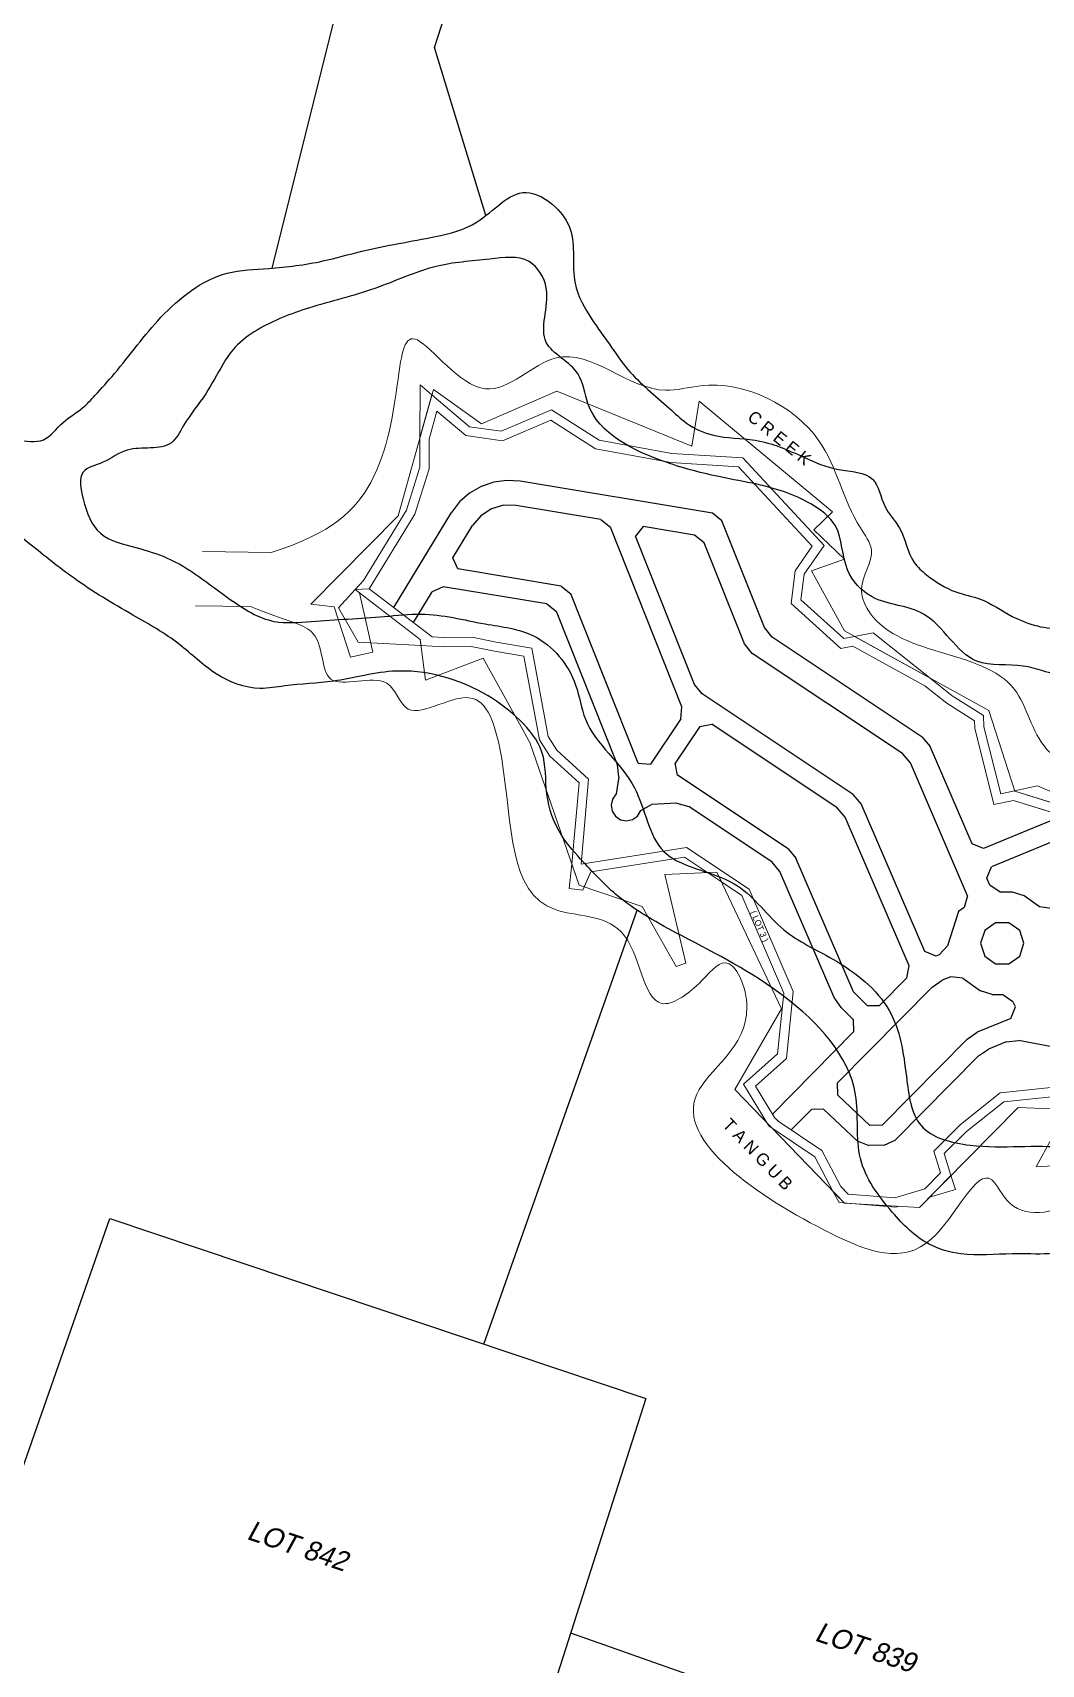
# Model space of a CAD drawing. Header units: inches. Extents: x -1369 to 1198, y -366 to 1398.
# Drawn here: x -587.54 to -577.4, y 901.05 to 917.46 of the extents above; entities that cross this region are included whole.
import ezdxf
from ezdxf.enums import TextEntityAlignment as Align

# ---------------------------------------------------------------- set-up
doc = ezdxf.new("R2010")
doc.units = ezdxf.units.IN
doc.header["$MEASUREMENT"] = 0
doc.linetypes.add('DASHED', pattern=[0.75, 0.5, -0.25])
for name, color, linetype, lineweight in [('861-F', 3, 'Continuous', 13), ('BOUNDARYFINAL', 51, 'Continuous', 13), ('CREEK', 2, 'Continuous', 13), ('EASMENT', 140, 'Continuous', 13), ('RIVER', 6, 'Continuous', 13), ('ROAD_ACTUAL', 7, 'Continuous', 13), ('SUBDIVIDION', 8, 'Continuous', 25)]:
    doc.layers.add(name, color=color, linetype=linetype, lineweight=lineweight)
for name, color, linetype in [('BLOCKS', 5, 'Continuous'), ('CREEK_RIVER', 7, 'Continuous'), ('SUBLOTS', 1, 'Continuous')]:
    doc.layers.add(name, color=color, linetype=linetype)
doc.styles.add('PX-0', font='leroy')

msp = doc.modelspace()

# ---------------------------------------------------------------- linework, layer by layer
at = {"layer": '861-F', "color": 8}
for p, q in [((-583.0287, 913.5231), (-582.2723, 913.8529)), ((-582.2723, 913.8529), (-580.9153, 913.2979)), ((-580.9153, 913.2979), (-580.839, 913.7529)), ((-580.839, 913.7529), (-579.4989, 912.6376)), ((-579.4989, 912.6376), (-579.6885, 912.4585)), ((-579.6885, 912.4585), (-579.3794, 912.162)), ((-579.3794, 912.162), (-579.7117, 912.0447)), ((-579.7117, 912.0447), (-579.3788, 911.4399)), ((-579.3788, 911.4399), (-577.9263, 910.6413)), ((-577.9263, 910.6413), (-577.6665, 909.8296)), ((-577.6665, 909.8296), (-576.1257, 909.3475))]:
    msp.add_line(p, q, dxfattribs=at)
at = {"layer": 'BLOCKS', "color": 8}
for p, q in [((-580.7074, 912.6261), (-582.6401, 912.9462)), ((-583.9119, 911.677), (-583.3295, 912.6307)), ((-581.8286, 912.5614), (-582.6805, 912.7025)), ((-581.8286, 912.5614), (-581.7324, 912.4839)), ((-580.6112, 912.5486), (-580.7074, 912.6261)), ((-580.183, 911.4737), (-580.6112, 912.5486)), ((-583.3176, 912.1761), (-583.1186, 912.5019)), ((-581.0128, 910.6777), (-581.7324, 912.4839)), ((-581.4033, 912.4909), (-581.4807, 912.3947)), ((-580.8866, 910.9034), (-581.4807, 912.3947)), ((-580.8854, 912.4051), (-581.4033, 912.4909)), ((-580.7891, 912.3277), (-580.8854, 912.4051)), ((-580.384, 911.3107), (-580.7891, 912.3277)), ((-583.2662, 912.0638), (-583.3176, 912.1761)), ((-582.2267, 911.8916), (-583.2662, 912.0638)), ((-583.7145, 911.5261), (-583.5269, 911.8335)), ((-583.4145, 911.8849), (-583.5269, 911.8335)), ((-582.3712, 911.7121), (-583.4145, 911.8849)), ((-582.2267, 911.8916), (-582.1305, 911.8142)), ((-581.4523, 910.1119), (-582.1305, 911.8142)), ((-582.3712, 911.7121), (-582.275, 911.6346)), ((-581.6616, 910.0948), (-582.275, 911.6346)), ((-580.1052, 911.3777), (-580.183, 911.4737)), ((-580.3062, 911.2148), (-580.384, 911.3107)), ((-578.5968, 910.3724), (-580.1052, 911.3777)), ((-578.7948, 910.2074), (-580.3062, 911.2148)), ((-580.8089, 910.8075), (-580.8866, 910.9034)), ((-579.2898, 909.795), (-580.8089, 910.8075)), ((-581.0257, 910.5548), (-581.0128, 910.6777)), ((-581.0257, 910.5548), (-581.3294, 910.099)), ((-580.8351, 910.4787), (-581.0808, 910.1101)), ((-580.8351, 910.4787), (-580.714, 910.503)), ((-579.4507, 909.661), (-580.714, 910.503)), ((-578.5968, 910.3724), (-578.5177, 910.2774)), ((-578.0963, 909.2977), (-578.5177, 910.2774)), ((-581.6475, 909.9721), (-581.6616, 910.0948)), ((-581.4523, 910.1119), (-581.3294, 910.099)), ((-581.0565, 909.989), (-581.0808, 910.1101)), ((-578.7157, 910.1125), (-578.7948, 910.2074)), ((-578.1413, 908.7772), (-578.7157, 910.1125)), ((-581.6475, 909.9721), (-581.6736, 909.8016)), ((-579.9457, 909.2486), (-581.0565, 909.989)), ((-581.6736, 909.8016), (-581.7123, 909.749)), ((-579.2107, 909.7001), (-579.2898, 909.795)), ((-581.7123, 909.749), (-581.7266, 909.689)), ((-581.7266, 909.689), (-581.7162, 909.6282)), ((-581.7162, 909.6282), (-581.6828, 909.5763)), ((-581.4603, 909.5778), (-581.4256, 909.6332)), ((-581.4256, 909.6332), (-581.319, 909.6955)), ((-581.0647, 909.707), (-581.319, 909.6955)), ((-581.0647, 909.707), (-580.9457, 909.6738)), ((-580.1066, 909.1146), (-580.9457, 909.6738)), ((-579.3716, 909.5661), (-579.4507, 909.661)), ((-578.5721, 908.2155), (-579.2107, 909.7001)), ((-581.6828, 909.5763), (-581.6317, 909.5416)), ((-581.6317, 909.5416), (-581.5712, 909.5297)), ((-581.5712, 909.5297), (-581.5108, 909.5424)), ((-581.5108, 909.5424), (-581.4603, 909.5778)), ((-578.7295, 908.0735), (-579.3716, 909.5661)), ((-577.1832, 909.5813), (-577.9818, 909.2512)), ((-577.9818, 909.2512), (-578.0963, 909.2977)), ((-577.2345, 909.3429), (-577.9013, 909.0673)), ((-580.0275, 909.0197), (-580.1066, 909.1146)), ((-579.9457, 909.2486), (-579.8666, 909.1537)), ((-579.2891, 907.8111), (-579.8666, 909.1537)), ((-579.4828, 907.7536), (-580.0275, 909.0197)), ((-577.9479, 908.9528), (-577.9013, 909.0673)), ((-577.9174, 908.8819), (-577.9479, 908.9528)), ((-578.1413, 908.7772), (-578.174, 908.6581)), ((-577.8142, 908.814), (-577.9174, 908.8819)), ((-577.6894, 908.814), (-577.8142, 908.814)), ((-577.5719, 908.7758), (-577.6894, 908.814)), ((-577.418, 908.664), (-577.5719, 908.7758)), ((-578.2306, 908.617), (-578.3426, 908.2725)), ((-578.174, 908.6581), (-578.2306, 908.617)), ((-577.2953, 908.6494), (-577.418, 908.664)), ((-578.4576, 908.1689), (-578.5721, 908.2155)), ((-578.4265, 908.1818), (-578.4576, 908.1689)), ((-578.3426, 908.2725), (-578.4265, 908.1818)), ((-578.7523, 907.952), (-578.7295, 908.0735)), ((-578.3099, 907.9626), (-578.3952, 907.9274)), ((-578.1872, 907.9481), (-578.3099, 907.9626)), ((-578.4977, 907.8584), (-579.4484, 906.8941)), ((-579.2891, 907.8111), (-579.1495, 907.6736)), ((-578.7523, 907.952), (-579.026, 907.6745)), ((-578.4977, 907.8584), (-578.3952, 907.9274)), ((-578.1872, 907.9481), (-578.0121, 907.8208)), ((-577.8946, 907.7826), (-578.0121, 907.8208)), ((-579.4132, 907.6516), (-579.4828, 907.7536)), ((-579.4132, 907.6516), (-579.2905, 907.5306)), ((-579.1495, 907.6736), (-579.026, 907.6745)), ((-577.8946, 907.7826), (-577.7874, 907.7826)), ((-577.7874, 907.7826), (-577.6842, 907.7147)), ((-577.7064, 907.5437), (-577.6599, 907.6581)), ((-577.6599, 907.6581), (-577.6842, 907.7147)), ((-579.2905, 907.5306), (-579.2896, 907.4071)), ((-577.7064, 907.5437), (-578.0434, 907.4044)), ((-579.2896, 907.4071), (-580.1034, 906.5816)), ((-578.1459, 907.3355), (-579, 906.4691)), ((-578.1459, 907.3355), (-578.0434, 907.4044)), ((-577.752, 907.3077), (-577.929, 907.2345)), ((-577.752, 907.3077), (-577.6291, 907.3203)), ((-575.0531, 906.8338), (-577.6291, 907.3203)), ((-578.0315, 907.1655), (-578.8677, 906.3174)), ((-578.0315, 907.1655), (-577.929, 907.2345)), ((-579.4461, 906.7706), (-579.4484, 906.8941)), ((-579.1236, 906.4668), (-579.4461, 906.7706)), ((-579.712, 906.6267), (-579.9147, 906.4212)), ((-579.5885, 906.629), (-579.712, 906.6267)), ((-579.2502, 906.3103), (-579.5885, 906.629)), ((-579, 906.4691), (-579.1236, 906.4668)), ((-578.9812, 906.2686), (-578.8677, 906.3174)), ((-579.2502, 906.3103), (-579.135, 906.2658)), ((-578.9812, 906.2686), (-579.135, 906.2658))]:
    msp.add_line(p, q, dxfattribs=at)
for points in [[(-582.6401, 912.9462), (-582.7737, 912.9549), (-582.9064, 912.9373), (-583.033, 912.8938), (-583.1487, 912.8264), (-583.2488, 912.7375), (-583.3295, 912.6307)], [(-582.6805, 912.7025), (-582.8078, 912.7045), (-582.9302, 912.6692), (-583.0369, 912.5996), (-583.1186, 912.5019)]]:
    msp.add_lwpolyline(points, dxfattribs=at)
msp.add_lwpolyline([(-577.5745, 908.2983), (-577.6161, 908.4261), (-577.7248, 908.5051), (-577.8592, 908.5051), (-577.9679, 908.4261), (-578.0095, 908.2983), (-577.9679, 908.1705), (-577.8592, 908.0915), (-577.7248, 908.0915), (-577.6161, 908.1705), (-577.5745, 908.2983)], close=True, dxfattribs=at)
at = {"layer": 'BOUNDARYFINAL', "color": 8}
msp.add_line((-584.2992, 911.8566), (-584.1582, 911.8653), dxfattribs=at)
for points in [[(-577.2258, 906.0636), (-577.45, 906.0506), (-577.136, 906.626), (-577.6323, 906.6482), (-578.6243, 905.642), (-579.38, 905.6837), (-580.481, 906.8283), (-580.0116, 907.6396), (-580.6629, 909.014), (-581.1843, 908.9905), (-580.9743, 908.0989), (-581.0715, 908.0665), (-581.415, 908.6699), (-582.0472, 908.8827), (-582.5429, 910.3195), (-583.0123, 911.1654), (-583.5939, 910.9458), (-583.6445, 911.3559), (-584.2548, 911.8226), (-584.1217, 911.2272), (-584.3474, 911.1753), (-584.5121, 911.6815), (-584.7471, 911.7108), (-583.8681, 912.5981), (-583.5114, 913.8702), (-583.0287, 913.5231), (-582.2723, 913.8529), (-580.9153, 913.2979), (-580.839, 913.7529), (-579.4989, 912.6376), (-579.6885, 912.4585), (-579.3794, 912.162), (-579.7117, 912.0447), (-579.3788, 911.4399), (-577.9263, 910.6413), (-577.6665, 909.8296), (-576.1257, 909.3475)], [(-576.4604, 909.4522), (-577.6665, 909.8296), (-577.6678, 909.8337), (-577.8077, 909.8037), (-577.9766, 910.4751), (-577.9797, 910.5894), (-578.296, 910.7892), (-578.5183, 910.9668), (-579.2795, 911.3854), (-579.3862, 911.3643), (-579.8164, 911.7525), (-579.7855, 912.0122), (-579.5832, 912.3001), (-580.4026, 913.1827), (-581.1148, 913.2266), (-581.8474, 913.36), (-582.3236, 913.6633), (-582.831, 913.4483), (-583.1488, 913.4931), (-583.5271, 913.8141), (-583.6478, 913.3837), (-583.6488, 913.0867), (-583.7847, 912.6546), (-584.2159, 911.9486), (-584.2992, 911.8566), (-584.1582, 911.8653), (-583.6997, 912.616), (-583.5562, 913.0723), (-583.5552, 913.3708), (-583.4769, 913.65), (-583.1883, 913.4051), (-582.8185, 913.353), (-582.3323, 913.559), (-581.8818, 913.2721), (-581.126, 913.1345), (-580.4453, 913.0925), (-579.7021, 912.292), (-579.8748, 912.0464), (-579.9141, 911.7158), (-579.4138, 911.2644), (-579.2946, 911.2879), (-578.5699, 910.8895), (-578.3498, 910.7136), (-578.071, 910.5375), (-578.069, 910.4624), (-577.8757, 909.6943), (-577.6792, 909.7365), (-576.4933, 909.3655)], [(-577.1429, 906.864), (-577.8121, 906.7935), (-578.2124, 906.4755), (-578.4815, 906.209), (-578.4127, 905.9886), (-578.5716, 905.8274), (-578.8727, 905.7371), (-579.341, 905.7769), (-579.4152, 905.854), (-579.6075, 906.2147), (-580.0452, 906.5089), (-580.0829, 906.548), (-580.2752, 906.8626), (-579.9633, 907.141), (-579.8941, 907.8122), (-580.337, 908.8417), (-580.9668, 909.2615), (-582.027, 909.0959), (-581.9521, 909.9497), (-582.2705, 910.24), (-582.3574, 910.3801), (-582.5233, 911.2678), (-582.882, 911.3272), (-583.1234, 911.377), (-583.4139, 911.3745), (-583.524, 911.3804), (-584.1582, 911.8653), (-584.2992, 911.8566), (-584.2548, 911.8226), (-583.6445, 911.3559), (-583.6368, 911.2937), (-583.416, 911.2818), (-583.1325, 911.2843), (-582.899, 911.2361), (-582.6025, 911.187), (-582.4453, 910.346), (-582.3424, 910.1802), (-582.0484, 909.9121), (-582.1201, 909.0942), (-582.0472, 908.8827), (-581.996, 908.8655), (-581.9292, 909.0174), (-580.9882, 909.1644), (-580.7562, 909.0098), (-580.6629, 909.014), (-580.617, 908.917), (-580.4112, 908.7799), (-579.9887, 907.7978), (-580.0517, 907.1862), (-580.3946, 906.8802), (-580.1566, 906.4911), (-580.1051, 906.4375), (-579.6783, 906.1507), (-579.4909, 905.799), (-579.38, 905.6837), (-578.6243, 905.642), (-578.3076, 905.9632), (-578.3763, 906.1828), (-578.1508, 906.4061), (-577.7756, 906.7041), (-577.1986, 906.765)]]:
    msp.add_lwpolyline(points, dxfattribs=at)
at = {"layer": 'CREEK', "color": 8}
for p, q in [((-583.6478, 913.3837), (-583.6461, 913.915)), ((-583.6461, 913.915), (-583.5271, 913.8141)), ((-584.466, 911.6725), (-584.2992, 911.8566)), ((-584.2696, 911.3278), (-584.466, 911.6725)), ((-579.2795, 911.3854), (-579.0894, 911.423)), ((-579.0894, 911.423), (-578.5183, 910.9668)), ((-583.6368, 911.2937), (-584.2696, 911.3278)), ((-577.6674, 909.8338), (-577.4365, 909.8834)), ((-577.4365, 909.8834), (-576.8049, 909.607)), ((-582.146, 908.8494), (-582.1201, 909.0942)), ((-580.617, 908.917), (-580.7562, 909.0098)), ((-582.0098, 908.8342), (-582.146, 908.8494)), ((-580.137, 906.4589), (-580.1566, 906.4911)), ((-580.1051, 906.4375), (-580.137, 906.4589)), ((-578.2638, 905.823), (-578.5223, 905.7455)), ((-578.3076, 905.9632), (-578.2638, 905.823)), ((-579.4337, 905.6918), (-579.4909, 905.799)), ((-578.863, 905.6433), (-579.4337, 905.6918)), ((-578.8294, 905.6534), (-578.863, 905.6433))]:
    msp.add_line(p, q, dxfattribs=at)
at = {"layer": 'CREEK_RIVER', "color": 8}
for points in [[(-640.465, 930.3357), (-640.0797, 930.2513), (-639.5623, 930.2513), (-639.2913, 930.2513), (-638.8478, 930.3252), (-638.6014, 930.3991), (-638.1332, 930.2513), (-637.8129, 930.1036), (-637.5419, 929.9313), (-637.3448, 929.5127), (-637.0738, 929.1926), (-636.6303, 928.9957), (-636.3839, 928.9711), (-635.8911, 928.9464), (-635.5215, 928.9711), (-635.3244, 928.9218), (-634.9795, 928.8233), (-634.6838, 928.7495), (-634.3635, 928.848), (-633.6982, 928.9711), (-633.4272, 928.9711), (-633.0823, 928.7987), (-632.5156, 928.6017), (-631.8257, 928.3555), (-631.6778, 928.134), (-631.2836, 928.0355), (-630.372, 928.0847), (-630.1502, 928.134), (-629.7806, 927.9862), (-629.6821, 927.9124), (-629.5589, 927.6908), (-629.4357, 927.4446), (-629.3618, 927.0753), (-629.485, 926.5582), (-629.5343, 926.3366), (-629.4357, 926.0166), (-629.2386, 925.9181), (-628.9922, 926.0904), (-628.8936, 926.3366), (-628.9429, 926.4844), (-628.9429, 926.8291), (-628.7458, 927.1245), (-628.6226, 927.2722), (-628.1791, 927.3215), (-627.9574, 927.3707), (-627.6863, 927.3953), (-627.3907, 927.4692), (-627.0457, 927.4446), (-626.7501, 927.3953), (-626.4051, 927.2722), (-626.1094, 927.0999), (-625.8384, 926.8537), (-625.3812, 926.7766), (-624.987, 927.269), (-624.6421, 927.466), (-624.1493, 927.5891), (-624.0015, 927.7122), (-623.4594, 927.8107), (-623.1391, 928.0569), (-622.7449, 928.18), (-622.5478, 928.2785), (-622.2275, 928.2785), (-621.9811, 928.3277), (-621.4883, 928.2538), (-621.2419, 928.1553), (-620.9216, 927.9338), (-620.5766, 927.7368), (-620.2317, 927.6137), (-619.8375, 927.5891), (-619.3693, 927.5891), (-619.0983, 927.6876), (-618.7041, 927.7368), (-618.3591, 927.786), (-617.844, 927.7888), (-617.4968, 927.6137), (-617.2504, 927.4906), (-616.9794, 927.3675), (-616.4127, 927.466), (-616.1416, 927.9584), (-616.2156, 928.3277), (-616.4866, 928.6478), (-616.5851, 928.9432), (-616.1416, 929.2633), (-615.9445, 929.3371), (-615.5749, 929.3125), (-615.2108, 929.3145), (-614.7619, 929.0417), (-614.6387, 928.8693), (-614.5401, 928.6478), (-614.343, 928.1307), (-614.2198, 927.5645), (-613.9981, 927.2936), (-613.6778, 927.3675), (-613.6038, 927.6383), (-613.6038, 928.0322), (-613.4067, 928.2046), (-613.1357, 928.3277), (-612.9386, 928.3769), (-612.4951, 928.2785), (-611.9284, 928.1061), (-611.5342, 927.9584), (-611.2631, 927.5891), (-611.3124, 927.2936), (-611.3124, 926.9243), (-611.1399, 926.5796), (-610.795, 925.7918), (-610.6225, 925.644), (-610.0066, 925.127), (-609.7355, 925.0039), (-609.2674, 924.8316), (-608.5775, 924.4869), (-608.0601, 924.2407), (-607.7644, 924.1668), (-607.4934, 924.1668), (-607.2224, 924.1422), (-606.9513, 923.9945), (-606.5443, 923.6894), (-606.3226, 923.2709), (-606.2487, 922.7785), (-606.0516, 922.4091), (-605.9284, 922.1876), (-605.7805, 921.9906), (-605.682, 921.5474), (-605.8052, 920.9565), (-605.9777, 920.6118), (-606.1994, 920.3164), (-606.3719, 920.0209), (-606.4951, 919.7255), (-606.5443, 919.4301), (-606.4951, 919.0115), (-606.3965, 918.7899), (-606.1008, 918.5683), (-605.0906, 918.3221), (-604.2776, 918.1005), (-603.637, 917.9036), (-603.2181, 917.8543), (-602.7253, 918.1005), (-602.405, 918.199), (-601.9369, 918.1252), (-600.8774, 917.485), (-600.3846, 917.0911), (-600.0643, 916.7956), (-599.8426, 916.6479), (-599.6208, 916.5494), (-599.3744, 916.4756), (-599.128, 916.4263), (-598.857, 916.3771), (-598.6353, 916.3032), (-598.586, 916.1063), (-598.3396, 915.7616), (-598.2657, 915.4415), (-597.9946, 915.2692), (-597.6743, 914.9983), (-597.4137, 914.7184), (-596.7238, 914.4476), (-596.4774, 914.4476), (-596.231, 914.6445), (-595.9354, 914.8661), (-595.4672, 915.1123), (-595.2947, 915.2847), (-595.2455, 915.3585), (-594.7773, 915.5062), (-594.6788, 915.5801), (-594.2599, 915.5801), (-593.8164, 915.5062), (-593.4468, 915.3585), (-593.1265, 915.2108), (-592.8801, 915.1616), (-592.5845, 915.2847), (-592.3874, 915.3585), (-592.0424, 915.3585), (-591.7221, 915.2108), (-591.5496, 915.1123), (-591.2786, 915.0385), (-591.0076, 914.9892), (-590.8351, 914.9892), (-590.5641, 914.9153), (-590.3423, 914.6691), (-590.1945, 914.4968), (-590.022, 914.2014), (-589.7756, 913.9798), (-589.5539, 913.8813), (-589.3321, 913.6105), (-588.593, 913.4135), (-588.1741, 913.4135), (-587.706, 913.3642), (-587.4349, 913.3642), (-587.2378, 913.5366), (-587.0407, 913.6843), (-586.9175, 913.8074), (-586.7204, 914.029), (-586.2523, 914.5953), (-585.587, 915.0385), (-585.1682, 915.0877), (-584.6261, 915.1616), (-584.2319, 915.26), (-583.4927, 915.4078), (-583.0738, 915.5555), (-582.5811, 915.8509), (-582.2854, 915.7032), (-582.1376, 915.4816), (-582.0883, 914.94), (-581.9158, 914.5707), (-581.7433, 914.3245), (-581.5593, 914.0737), (-581.1405, 913.6797), (-580.968, 913.532), (-580.697, 913.4089), (-580.2781, 913.3597), (-579.7853, 913.1873), (-579.4404, 913.0642), (-579.0954, 912.9657), (-578.9722, 912.6949), (-578.8244, 912.4733), (-578.6766, 912.1286), (-578.5534, 912.0055), (-578.2577, 911.8332), (-578.0113, 911.7593), (-577.691, 911.587), (-577.1736, 911.4639), (-576.7547, 911.587), (-576.4591, 911.7593), (-575.9663, 911.907), (-575.5474, 912.0055), (-575.2764, 912.0055), (-575.0546, 911.8578), (-574.3894, 911.4639), (-574.0937, 911.2915), (-573.5763, 910.9961), (-573.5024, 910.676), (-573.3546, 910.1836), (-572.9481, 909.5859), (-572.2828, 909.2412), (-571.8393, 909.0443), (-571.4697, 908.8227), (-571.1987, 908.5765), (-570.7059, 907.961), (-570.4103, 907.764), (-570.09, 907.6163), (-569.8929, 907.3947), (-569.3262, 907.0254), (-568.7841, 906.8776), (-568.3652, 906.7299), (-567.9464, 906.6314), (-567.4782, 906.5822), (-567.1087, 906.5576), (-566.5912, 906.3606), (-565.7535, 906.5576), (-565.4332, 906.853), (-564.5216, 907.8379), (-563.6592, 908.675), (-563.2157, 909.1427), (-562.5505, 909.8075)], [(-561.7869, 900.8555), (-561.9278, 901.0258), (-562.1988, 901.0504), (-562.4206, 901.1243), (-562.7409, 901.3951), (-563.0119, 901.5182), (-563.4061, 901.5182), (-563.6525, 901.4936), (-563.8742, 901.5182), (-564.0714, 901.6167), (-564.4409, 901.7152), (-564.8352, 901.7398), (-565.4511, 902.2076), (-565.7714, 902.3307), (-566.0917, 902.3553), (-566.3628, 902.4538), (-566.5352, 902.5276), (-566.7324, 902.5276), (-567.0527, 902.5769), (-567.2251, 902.6015), (-567.5454, 902.6015), (-567.6686, 902.503), (-567.8165, 902.3307), (-567.9643, 902.1583), (-568.5556, 902.0106), (-568.531, 901.8629), (-568.4078, 901.789), (-568.1121, 901.469), (-567.9643, 901.2474), (-567.8904, 901.0504), (-567.8165, 900.9027), (-567.6686, 900.6565), (-567.5208, 900.4349), (-567.3483, 900.1394), (-567.2744, 899.9179), (-567.3237, 899.5732), (-567.3483, 899.3762), (-567.2744, 899.1054), (-567.1512, 898.8099), (-566.9787, 898.5145), (-567.028, 898.5145), (-567.2005, 898.613), (-567.2991, 898.7607), (-567.3976, 898.9577), (-567.5701, 899.2531), (-567.6933, 899.6224), (-567.7672, 899.9917), (-567.8657, 900.3364), (-567.9889, 900.6565), (-568.1861, 901.075), (-568.3339, 901.3212), (-568.4817, 901.469), (-568.802, 901.5921), (-569.1716, 901.6905), (-569.5658, 901.8136), (-570.2804, 902.2322), (-570.3296, 903.0201), (-570.6253, 903.414), (-570.9456, 903.6848), (-571.6046, 904.0423), (-572.0727, 904.387), (-572.7873, 904.5839), (-573.2554, 904.8055), (-573.8221, 905.101), (-574.241, 905.0271), (-574.6105, 904.9779), (-574.783, 904.9779), (-575.2265, 905.1748), (-575.7686, 905.3226), (-576.0642, 905.3718), (-576.5324, 905.3472), (-576.8527, 905.2487), (-577.3208, 905.1748), (-577.6904, 905.1748), (-578.2078, 905.1748), (-578.5281, 905.2733), (-578.8977, 905.5934), (-579.218, 906.135), (-579.2673, 906.7752), (-579.9818, 907.76), (-581.0167, 908.3755), (-581.6819, 908.7941), (-582.0022, 909.1141), (-582.224, 909.385), (-582.3718, 909.8035), (-582.4211, 910.2221), (-582.6428, 910.5421), (-582.9631, 910.7883), (-583.924, 911.0345), (-584.2444, 910.9853), (-584.5154, 910.9361), (-585.0082, 910.8868), (-585.2546, 910.8622), (-585.6981, 911.0099), (-586.0676, 911.3054), (-586.5358, 911.6008), (-587.1271, 911.9701), (-587.5706, 912.3148), (-588.2018, 912.7201), (-588.941, 912.7939), (-589.5816, 912.8186), (-590.2468, 913.631), (-590.444, 914.1481), (-590.6903, 914.4189), (-591.1092, 914.5666), (-591.5281, 914.7636), (-591.7498, 914.8621), (-592.1933, 915.0098), (-592.5136, 915.0098), (-592.8093, 914.9113), (-593.0064, 914.8375), (-593.4253, 914.8867), (-593.6224, 914.9359), (-593.9427, 915.0098), (-594.3369, 915.059), (-594.6326, 915.0344), (-594.9529, 914.8867), (-595.1993, 914.7636), (-595.5442, 914.4928), (-595.8645, 914.2958), (-596.0863, 914.1973), (-596.4558, 914.0988), (-596.8254, 914.0988), (-597.1211, 914.1235), (-597.4907, 914.2466), (-597.7371, 914.4681), (-597.8356, 914.6405), (-598.1313, 914.9359), (-598.353, 915.1575), (-598.6487, 915.2806), (-598.9197, 915.6746), (-598.9444, 915.9208), (-599.0922, 916.0685), (-599.4618, 916.0439), (-599.6835, 916.1177), (-600.2256, 916.3886), (-601.2358, 917.1518), (-601.6547, 917.5457), (-602.0489, 917.7181), (-602.6402, 917.7181), (-603.0837, 917.6934), (-603.3794, 917.6442), (-603.6997, 917.6442), (-604.1432, 917.7427), (-604.5128, 917.8658), (-604.8824, 917.9889), (-606.4041, 918.5429), (-606.8969, 918.8875), (-607.0447, 919.2815), (-606.9708, 919.5769), (-606.8722, 919.9216), (-606.6998, 920.3155), (-606.5766, 920.6356), (-606.4534, 920.8818), (-606.2316, 921.1773), (-606.1084, 921.4235), (-606.0591, 921.6943), (-606.1331, 921.9651), (-606.3794, 922.3344), (-606.6012, 922.6299), (-606.7737, 922.9253), (-606.8969, 923.2454), (-607.5128, 923.3685), (-608.0056, 923.4424), (-608.523, 923.5408), (-609.3361, 923.9594), (-610.0999, 924.4026), (-610.8884, 924.7473), (-611.4797, 925.3382), (-611.5364, 925.7729), (-612.0538, 926.4131), (-612.0538, 927.2255), (-612.3494, 927.3979), (-612.9161, 927.4471), (-613.1132, 927.2748), (-613.2118, 927.1271), (-613.1625, 926.8808), (-613.1132, 926.6839), (-613.1625, 926.5608), (-613.6553, 926.4131), (-614.1234, 926.5115), (-614.3945, 926.807), (-614.6409, 927.2502), (-614.8626, 927.6687), (-615.0844, 928.038), (-615.1336, 928.4812), (-615.4293, 928.6043), (-615.6264, 928.5797), (-615.7496, 928.4073), (-615.7003, 928.1365), (-615.5525, 927.7672), (-615.4786, 927.2502), (-615.4786, 927.0039), (-615.5279, 926.8562), (-616.0453, 926.7331), (-616.5873, 926.8316), (-616.9076, 926.7331), (-617.1047, 926.6346), (-617.5482, 926.6346), (-617.8932, 926.6839), (-617.9917, 926.9055), (-618.4106, 927.1271), (-618.7802, 927.1763), (-619.3222, 926.9547), (-619.5194, 926.8562), (-619.8643, 926.8808), (-619.9875, 926.9055), (-620.1846, 926.9301), (-620.5542, 926.9793), (-620.7267, 926.9793), (-620.9484, 927.0778), (-621.2194, 927.2748), (-621.4658, 927.521), (-621.6383, 927.6441), (-622.0572, 927.7426), (-622.4268, 927.6687), (-622.6731, 927.5948), (-623.1166, 927.4471), (-623.4369, 927.3486), (-623.6587, 927.2502), (-623.9544, 927.1517), (-624.2008, 926.9793), (-624.6689, 926.6346), (-624.9892, 926.3884), (-625.2849, 926.1915), (-625.8269, 926.1668), (-626.2211, 926.1915), (-626.5168, 926.5115), (-627.0589, 926.807), (-627.5763, 926.9793), (-627.8719, 926.9301), (-628.2662, 926.8316), (-628.5126, 926.5115), (-628.5865, 926.1176), (-628.5618, 925.6498), (-628.6358, 925.4036), (-628.8329, 925.2559), (-629.3749, 925.1082), (-629.572, 925.0589), (-629.8677, 925.4775), (-630.0894, 926.1176), (-629.9416, 926.5362), (-629.7445, 926.8562), (-629.917, 927.2748), (-630.2373, 927.4964), (-630.4837, 927.5702), (-630.9272, 927.5702), (-631.3953, 927.4471), (-631.691, 927.6441), (-632.233, 927.7672), (-632.3774, 928.0368), (-632.9195, 928.1845), (-633.7079, 928.2091), (-634.3732, 928.2337), (-635.0138, 928.2337), (-636.0486, 928.3569), (-636.2704, 928.3815), (-636.6399, 928.4307), (-636.9356, 928.6769), (-637.5023, 929.0708), (-637.7487, 929.3171), (-638.0197, 929.5386), (-638.4632, 929.7848), (-638.8821, 929.8587), (-639.3995, 929.7602), (-639.8184, 929.6864), (-640.1879, 929.6125), (-640.4836, 929.6125), (-640.7271, 929.7163)], [(-562.5505, 909.8075), (-563.4621, 908.5519), (-563.9302, 907.9856), (-564.5216, 907.4685), (-564.6694, 907.0992), (-564.9158, 906.7792), (-565.2361, 906.5083), (-565.5318, 906.139), (-565.9999, 905.9667), (-566.4188, 905.9667), (-566.7144, 906.0898), (-567.5522, 906.2375), (-567.971, 906.2375), (-568.2913, 906.2868), (-569.0551, 906.5576), (-569.5725, 906.7053), (-570.2378, 907.0254), (-570.5827, 907.3947), (-570.8045, 907.7147), (-571.2234, 907.961), (-571.6915, 908.1825), (-571.9872, 908.4041), (-572.3075, 908.6503), (-572.751, 908.9458), (-573.0466, 909.1427), (-573.293, 909.4382), (-573.7365, 909.8321), (-574.0815, 910.3245), (-574.1554, 910.7431), (-574.4511, 910.9647), (-574.8946, 911.2355), (-575.4366, 911.4571), (-575.6584, 911.4817), (-576.0526, 911.4325), (-576.3729, 911.1863), (-576.5946, 911.1124), (-576.8903, 911.0139), (-577.1613, 910.9893), (-577.3831, 911.0385), (-577.5802, 911.0878), (-578.0483, 911.137), (-578.5834, 911.6105), (-579.1009, 911.7828), (-579.3473, 912.0537), (-579.4705, 912.4968), (-579.7168, 912.7184), (-580.2589, 912.9154), (-580.6285, 912.9893), (-581.1705, 913.137), (-581.959, 913.7279), (-582.0575, 914.0233), (-582.3778, 914.3434), (-582.3778, 914.885), (-582.5503, 915.1559), (-582.9445, 915.1805), (-583.4866, 915.1066), (-584.1026, 914.885), (-584.7678, 914.6881), (-585.2852, 914.4665), (-585.507, 914.2941), (-585.6302, 914.1218), (-585.8026, 913.8264), (-586.0244, 913.5063), (-586.1476, 913.3339), (-586.5911, 913.2601), (-586.8375, 913.137), (-587.0346, 913.0385), (-587.0346, 912.7677), (-586.8621, 912.423), (-586.4925, 912.2753), (-586.1969, 912.1768), (-585.5563, 911.7582), (-585.1128, 911.5366), (-584.7432, 911.5366), (-584.004, 911.5859), (-583.6344, 911.6105), (-582.9938, 911.512), (-582.501, 911.3889), (-582.0822, 910.8965), (-581.9836, 910.5518), (-581.4908, 909.8624), (-581.1952, 909.2223), (-580.727, 909.0007), (-580.456, 908.8776), (-579.9879, 908.4344), (-579.4951, 908.139), (-578.9284, 907.622), (-578.7559, 906.9572), (-578.6081, 906.4648), (-578.1153, 906.2678), (-577.1544, 906.2432), (-576.1688, 905.997), (-575.1586, 905.8985), (-574.6412, 905.8246), (-574.0745, 905.8246), (-573.6557, 905.8985), (-573.1136, 905.8), (-572.7194, 905.48), (-572.5716, 905.3569), (-572.2113, 905.0754), (-571.4721, 904.8785), (-571.2011, 904.9031), (-570.8315, 904.6076), (-570.659, 904.3614), (-570.4619, 904.066), (-570.2155, 903.9182), (-569.9691, 903.7951), (-569.8706, 903.672), (-569.6488, 903.4012), (-569.4517, 903.2042), (-569.0329, 902.8842), (-568.7372, 902.7118), (-568.4908, 902.6626), (-568.2198, 902.6872), (-568.0473, 902.8596), (-567.6038, 903.0565), (-566.8154, 903.1796), (-566.1255, 903.1304), (-565.6081, 902.8596), (-565.3617, 902.6134), (-565.1153, 902.441), (-564.6471, 902.244), (-564.2776, 902.1456), (-563.8341, 902.0717), (-563.3906, 901.9978), (-563.021, 901.9732), (-562.7992, 901.924), (-562.6268, 901.8501), (-562.405, 901.727), (-562.1093, 901.6778), (-561.789, 901.5547), (-561.6062, 901.5037)]]:
    msp.add_spline(points, degree=3, dxfattribs=at)
at = {"layer": 'EASMENT', "color": 8}
for p, q in [((-583.5271, 913.8141), (-583.1488, 913.4931)), ((-583.5552, 913.3708), (-583.4769, 913.65)), ((-583.4769, 913.65), (-583.1883, 913.4051)), ((-582.831, 913.4483), (-582.3236, 913.6633)), ((-582.8185, 913.353), (-582.3323, 913.559)), ((-582.3323, 913.559), (-581.8818, 913.2721)), ((-582.3236, 913.6633), (-581.8474, 913.36)), ((-583.6488, 913.0867), (-583.6478, 913.3837)), ((-583.5562, 913.0723), (-583.5552, 913.3708)), ((-583.1883, 913.4051), (-582.8185, 913.353)), ((-583.1488, 913.4931), (-582.831, 913.4483)), ((-581.8818, 913.2721), (-581.126, 913.1345)), ((-581.8474, 913.36), (-581.1148, 913.2266)), ((-581.1148, 913.2266), (-580.4026, 913.1827)), ((-583.7847, 912.6546), (-583.6488, 913.0867)), ((-583.6997, 912.616), (-583.5562, 913.0723)), ((-581.126, 913.1345), (-580.4453, 913.0925)), ((-580.4453, 913.0925), (-579.7021, 912.292)), ((-580.4026, 913.1827), (-579.5832, 912.3001)), ((-584.2159, 911.9486), (-583.7847, 912.6546)), ((-584.1582, 911.8653), (-583.6997, 912.616)), ((-579.7021, 912.292), (-579.8748, 912.0464)), ((-579.5832, 912.3001), (-579.7855, 912.0122)), ((-584.2992, 911.8566), (-584.2159, 911.9486)), ((-579.8748, 912.0464), (-579.9141, 911.7158)), ((-579.7855, 912.0122), (-579.8164, 911.7525)), ((-584.2548, 911.8226), (-584.2992, 911.8566)), ((-583.524, 911.3804), (-584.1582, 911.8653)), ((-579.8164, 911.7525), (-579.3862, 911.3643)), ((-579.9141, 911.7158), (-579.4138, 911.2644)), ((-583.416, 911.2818), (-583.6368, 911.2937)), ((-583.4139, 911.3745), (-583.524, 911.3804)), ((-583.1325, 911.2843), (-583.416, 911.2818)), ((-583.1234, 911.377), (-583.4139, 911.3745)), ((-582.899, 911.2361), (-583.1325, 911.2843)), ((-582.882, 911.3272), (-583.1234, 911.377)), ((-582.6025, 911.187), (-582.899, 911.2361)), ((-582.5233, 911.2678), (-582.882, 911.3272)), ((-582.3574, 910.3801), (-582.5233, 911.2678)), ((-579.4138, 911.2644), (-579.2946, 911.2879)), ((-579.3862, 911.3643), (-579.2795, 911.3854)), ((-579.2946, 911.2879), (-578.5699, 910.8895)), ((-582.4453, 910.346), (-582.6025, 911.187)), ((-578.5183, 910.9668), (-578.296, 910.7892)), ((-578.5699, 910.8895), (-578.3498, 910.7136)), ((-578.296, 910.7892), (-577.9797, 910.5894)), ((-578.3498, 910.7136), (-578.071, 910.5375)), ((-577.9797, 910.5894), (-577.9766, 910.4751)), ((-578.071, 910.5375), (-578.069, 910.4624)), ((-578.069, 910.4624), (-577.8757, 909.6943)), ((-577.9766, 910.4751), (-577.8077, 909.8037)), ((-582.3424, 910.1802), (-582.4453, 910.346)), ((-582.2705, 910.24), (-582.3574, 910.3801)), ((-582.0484, 909.9121), (-582.3424, 910.1802)), ((-581.9521, 909.9497), (-582.2705, 910.24)), ((-582.027, 909.0959), (-581.9521, 909.9497)), ((-582.1201, 909.0942), (-582.0484, 909.9121)), ((-577.8077, 909.8037), (-577.6674, 909.8338)), ((-577.8757, 909.6943), (-577.6792, 909.7365)), ((-577.6792, 909.7365), (-576.4933, 909.3655)), ((-580.9668, 909.2615), (-582.027, 909.0959)), ((-580.9882, 909.1644), (-581.9292, 909.0174)), ((-580.7562, 909.0098), (-580.9882, 909.1644)), ((-580.337, 908.8417), (-580.9668, 909.2615)), ((-581.9292, 909.0174), (-582.0098, 908.8342)), ((-580.4112, 908.7799), (-580.617, 908.917)), ((-579.9887, 907.7978), (-580.4112, 908.7799)), ((-579.8941, 907.8122), (-580.337, 908.8417)), ((-580.0517, 907.1862), (-579.9887, 907.7978)), ((-579.9633, 907.141), (-579.8941, 907.8122)), ((-580.3946, 906.8802), (-580.0517, 907.1862)), ((-580.2752, 906.8626), (-579.9633, 907.141)), ((-580.1566, 906.4911), (-580.3946, 906.8802)), ((-580.0829, 906.548), (-580.2752, 906.8626)), ((-577.1429, 906.864), (-577.8121, 906.7935)), ((-577.8121, 906.7935), (-578.2124, 906.4755)), ((-577.7756, 906.7041), (-578.1508, 906.4061)), ((-577.1986, 906.765), (-577.7756, 906.7041)), ((-580.0452, 906.5089), (-580.0829, 906.548)), ((-579.6075, 906.2147), (-580.0452, 906.5089)), ((-579.6783, 906.1507), (-580.1051, 906.4375)), ((-578.2124, 906.4755), (-578.4815, 906.209)), ((-578.1508, 906.4061), (-578.3763, 906.1828)), ((-579.4909, 905.799), (-579.6783, 906.1507)), ((-579.4152, 905.854), (-579.6075, 906.2147)), ((-578.4815, 906.209), (-578.4127, 905.9886)), ((-578.3763, 906.1828), (-578.3076, 905.9632)), ((-578.4127, 905.9886), (-578.5716, 905.8274)), ((-579.341, 905.7769), (-579.4152, 905.854)), ((-578.5716, 905.8274), (-578.8727, 905.7371)), ((-578.8727, 905.7371), (-579.341, 905.7769))]:
    msp.add_line(p, q, dxfattribs=at)
at = {"layer": 'RIVER', "color": 8}
for p, q in [((-585.1443, 912.2299), (-585.8355, 912.2399)), ((-585.3515, 911.6853), (-585.9063, 911.6933))]:
    msp.add_line(p, q, dxfattribs=at)
for points, knots in [([(-560.9473, 913.2933), (-561.4249, 913.2966), (-562.1073, 913.3013), (-562.8282, 912.3804), (-563.3626, 911.4091), (-564.4819, 911.0585), (-564.9697, 910.1222), (-565.625, 909.7371), (-565.6522, 908.7929), (-566.317, 909.1712), (-567.3673, 909.2374), (-567.012, 908.3412), (-567.8236, 908.1078), (-568.1673, 908.8137), (-568.4537, 909.5719), (-569.5325, 909.1861), (-570.2731, 911.0724), (-571.6437, 909.5459), (-572.3972, 910.6087), (-573.4321, 909.6196), (-573.8777, 911.3676), (-574.9644, 910.6986), (-576.0401, 911.1789), (-576.1064, 909.7689), (-577.4472, 910.0505), (-577.6312, 911.3084), (-578.9781, 911.1611), (-579.26, 911.9315), (-579.0255, 912.2149), (-579.3903, 912.6847), (-579.5169, 913.5282), (-580.5167, 914.0227), (-581.437, 913.7449), (-582.1758, 914.5459), (-582.998, 913.5447), (-584.0198, 914.9941), (-583.7218, 913.2321), (-584.5271, 912.4232), (-585.1443, 912.2299)], [0, 0, 0, 0, 42.6580578, 60.9633104, 109.581647, 147.3279488, 164.7384983, 208.5733144, 220.6507443, 232.2317721, 267.4441552, 284.2094196, 297.4856631, 329.6491497, 348.4801745, 363.8930604, 421.1719787, 463.8585379, 486.9164656, 515.3818722, 553.4264828, 588.8796342, 612.0668185, 643.4271998, 676.6439465, 698.8802933, 753.6342039, 760.243336, 773.4057341, 781.3837527, 812.8107886, 855.3059142, 866.8015321, 903.9046872, 929.1564387, 956.3687782, 1005.1885257, 1025.3330884, 1025.3330884, 1025.3330884, 1025.3330884]), ([(-585.3515, 911.6853), (-584.9944, 911.5404), (-584.5757, 911.4797), (-584.7029, 910.7478), (-583.9297, 911.0883), (-583.8025, 910.4377), (-583.0294, 911.0273), (-582.6915, 909.7469), (-582.7831, 908.5186), (-581.4414, 908.6139), (-581.4023, 907.483), (-580.851, 907.8507), (-580.5309, 908.2687), (-580.1587, 907.3565), (-581.5175, 906.6029), (-579.7995, 905.445), (-578.5069, 904.9518), (-577.9788, 906.2167), (-577.6868, 905.4882), (-577.034, 905.6202), (-576.9007, 906.2238), (-575.9459, 906.0987), (-576.5266, 905.2147), (-574.9937, 904.7714), (-574.4169, 905.5891), (-573.8701, 905.3014), (-573.5463, 905.0832), (-573.4798, 904.541), (-572.7344, 904.1434), (-572.0023, 904.731), (-571.093, 903.8918), (-571.9022, 902.6181), (-570.789, 902.5404), (-570.7032, 901.4845), (-569.835, 902.2673), (-568.9751, 901.5931), (-568.5931, 902.6979), (-567.678, 902.6701), (-567.031, 901.824), (-565.5304, 901.0472), (-563.7525, 901.2015), (-562.9795, 900.4675), (-562.817, 900.334)], [1067.2760524, 1067.2760524, 1067.2760524, 1067.2760524, 1080.150296, 1100.1822948, 1121.6765511, 1136.0816775, 1160.2869087, 1182.0969845, 1235.3501391, 1258.051115, 1284.9325111, 1298.6772635, 1309.470857, 1325.6632748, 1358.2900959, 1421.1756274, 1454.1287334, 1481.5625009, 1491.3071091, 1512.7911256, 1523.417808, 1547.2756167, 1558.7939586, 1601.4122962, 1628.6495531, 1640.1903838, 1656.4423735, 1663.904415, 1691.1588529, 1717.6210637, 1740.4317195, 1785.0993368, 1802.3056701, 1825.354878, 1851.3943393, 1874.0116161, 1906.6504798, 1927.6012611, 1949.3717019, 2006.1236064, 2085.8608704, 2106.1713274, 2106.1713274, 2106.1713274, 2106.1713274])]:
    msp.add_open_spline(points, degree=3, knots=knots, dxfattribs=at)
at = {"layer": 'SUBLOTS', "color": 8}
for p, q in [((-583.2706, 922.5655), (-585.1377, 915.0899)), ((-582.133, 901.3622), (-573.3289, 898.2594))]:
    msp.add_line(p, q, dxfattribs=at)
for points in [[(-582.9867, 915.6183), (-583.5034, 917.3106), (-582.0171, 921.9183)], [(-583.007, 904.2677), (-581.4624, 908.6309)], [(-590.913, 893.6633), (-586.7656, 905.531), (-581.3771, 903.7199), (-582.9936, 898.678), (-588.4893, 900.5986)]]:
    msp.add_lwpolyline(points, dxfattribs=at)

# ---------------------------------------------------------------- texts
at = {"layer": 'EASMENT', "color": 8, "style": 'PX-0'}
msp.add_text('( LOT 3 )', height=0.06177, rotation=293.27683, dxfattribs=at).set_placement((-580.2395, 908.4669), align=Align.MIDDLE)
at = {"layer": 'ROAD_ACTUAL', "color": 8, "linetype": 'DASHED', "ltscale": 20, "style": 'PX-0'}
for s, height, rotation, p in [('C R E E K', 0.12354, 321.00371, (-580.0325, 913.3838)), ('T A N G U B', 0.123537, 313.88905, (-580.2508, 906.1774))]:
    msp.add_text(s, height=height, rotation=rotation, dxfattribs=at).set_placement(p, align=Align.MIDDLE)
at = {"layer": 'SUBDIVIDION', "color": 8, "style": 'PX-0', "oblique": 10}
for s, p in [('LOT 842', (-584.9258, 902.0868)), ('LOT 839', (-579.214, 901.0657))]:
    msp.add_text(s, height=0.2, rotation=341.42178, dxfattribs=at).set_placement(p, align=Align.BOTTOM_CENTER)

doc.saveas('drawing.dxf')
